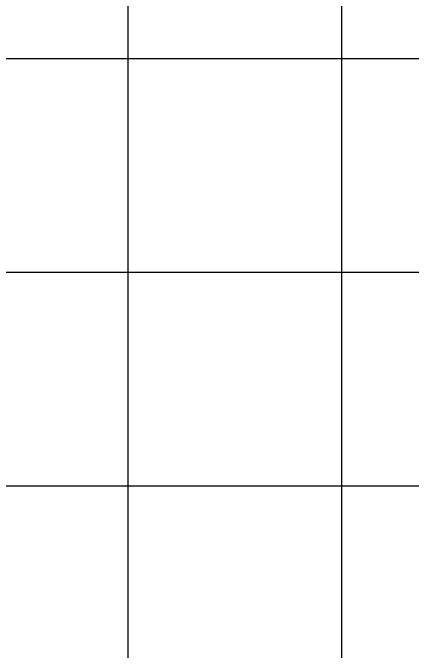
# Model space of a CAD drawing. Header units: millimetres. Extents: x 2148 to 2681, y 758 to 986.
# Drawn here: x 2409.612 to 2410.167, y 949.019 to 949.905 of the extents above; entities that cross this region are included whole.
import ezdxf

# ---------------------------------------------------------------- set-up
doc = ezdxf.new("R2010")
doc.units = ezdxf.units.MM
doc.layers.add('hacht', color=8, linetype='Continuous')

msp = doc.modelspace()

# ---------------------------------------------------------------- hatches: boundary and pattern name
at = {"layer": 'hacht', "ltscale": 0.05}
h = msp.add_hatch(dxfattribs=at)
h.set_pattern_fill('NET', color=256, scale=2.375, style=0)
h.set_pattern_definition([(0, (82234.7097, 3047.26358), (0, 0.296875), []), (90, (82234.7097, 3047.26358), (-0.296875, 2e-17), [])])
h.paths.add_polyline_path([(2410.2764025, 949.608491), (2410.3014025, 949.608491), (2410.3014025, 949.633491), (2410.7014025, 949.633491, 0.37895078), (2410.3014025, 950.008491), (2410.2764025, 950.008491), (2410.2764025, 950.4326617), (2410.2466668, 950.4326617), (2409.8466668, 950.4326617), (2409.35239, 950.4326617), (2409.35239, 950.3415499), (2409.5875558, 950.3415499), (2409.5875558, 949.9338362), (2409.6009959, 949.9338362), (2409.6009959, 949.9213362), (2409.5875558, 949.9213362), (2409.5875558, 949.4300491), (2409.6009959, 949.4300491), (2409.6009959, 949.4175491), (2409.5875558, 949.4175491), (2409.5875558, 948.9361779), (2409.6009959, 948.9361779), (2409.6009959, 948.9236779), (2409.5875558, 948.9236779), (2409.5875558, 948.4361779), (2409.6009959, 948.4361779), (2409.6009959, 948.4236779), (2409.5875558, 948.4236779), (2409.5875558, 948.4014659), (2409.35239, 948.4014659), (2409.35239, 947.6650508), (2409.7507242, 947.6650508), (2409.7507242, 948.1200508), (2409.7757242, 948.1200508, -0.41374725), (2410.2007242, 947.6650508), (2410.8464025, 947.6650508), (2410.8464025, 948.5215723), (2410.4464025, 948.5215723), (2410.4464025, 948.5929748), (2410.4714025, 948.5929748), (2410.4714025, 948.6179748), (2410.7714025, 948.6179748, 0.42638434), (2410.4723685, 948.8930369, 0.00085957), (2410.4714025, 948.8929748), (2410.4464025, 948.8929748), (2410.4464025, 949.0932632), (2410.4714025, 949.0932632), (2410.4714025, 949.1182632), (2410.7714025, 949.1182632, 0.42638434), (2410.4723685, 949.3933253, 0.00085957), (2410.4714025, 949.3932632), (2410.4464025, 949.3932632), (2410.4464025, 949.5227688), (2410.2764025, 949.5227688)])
h.paths.add_polyline_path([(2410.7484928, 950.2499078, -0.00112156), (2410.7490007, 950.2504881, 0.00332144)], flags=17)
h.paths.add_polyline_path([(2410.8411482, 950.1145375, 0.10439804), (2410.9404538, 950.1159242), (2411.0122846, 950.1363326), (2411.059526, 950.1500047), (2411.070425, 950.1591366), (2411.070425, 950.234482), (2411.0939905, 950.234482, -0.41421356), (2411.1153958, 950.2130768, -0.39000704), (2411.0957725, 950.1917458), (2411.0957725, 950.1621719), (2411.0890816, 950.1621719), (2411.0890816, 950.1916715), (2411.070425, 950.1916715), (2411.070425, 950.1591366), (2411.059526, 950.1500047), (2411.0122846, 950.1363326), (2410.9404538, 950.1159242, -0.10439804)])
h.paths.add_polyline_path([(2410.7490007, 950.1689134, -0.19353763), (2410.7344223, 950.2097007, 0.19353762), (2410.7490007, 950.1689134, 0.1598959), (2410.8413632, 950.1144903, -0.1598959)], flags=16)
h.paths.add_polyline_path([(2410.1267884, 949.0335802), (2409.6943399, 949.0335802), (2409.6943399, 948.8444669), (2410.1267884, 948.8444669)], flags=24)

doc.saveas('drawing.dxf')
